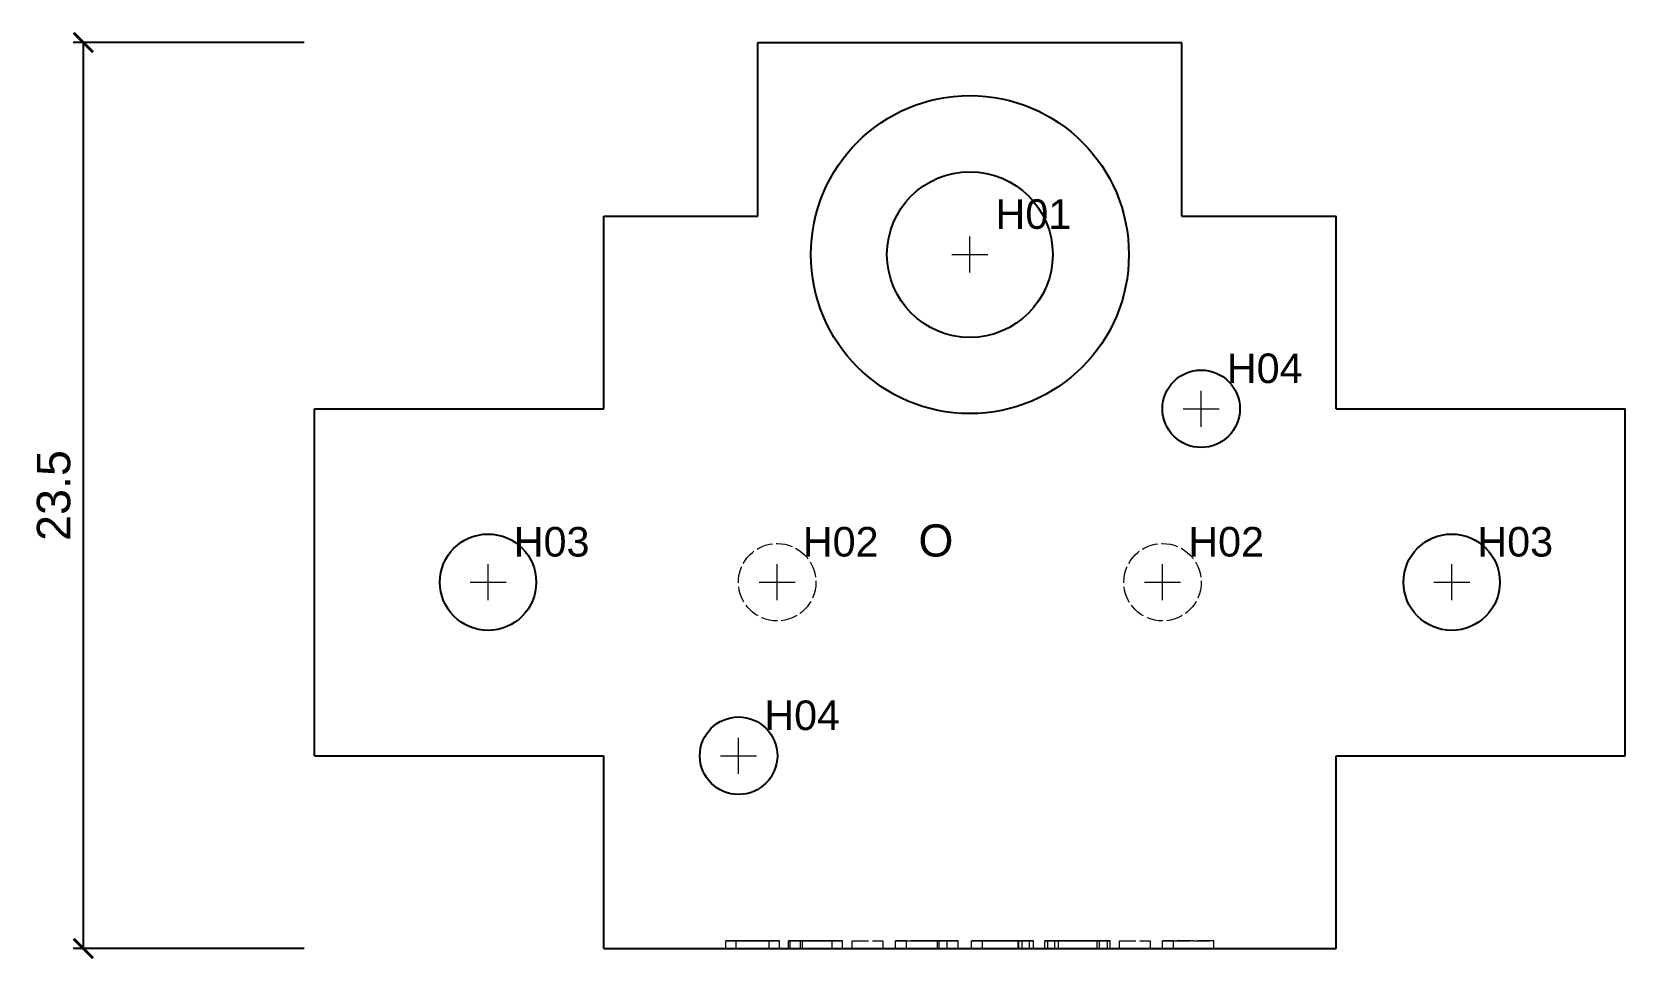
# Model space of a CAD drawing. Header units: millimetres. Extents: x 4 to 212, y 19 to 91.
# Drawn here: x 29.33 to 70.67, y 18.64 to 42.69 of the extents above; entities that cross this region are included whole.
import ezdxf

# ---------------------------------------------------------------- set-up
doc = ezdxf.new("R2010")
doc.units = ezdxf.units.MM
doc.header["$LTSCALE"] = 0.333333
doc.linetypes.add('DASHED', pattern=[1.524, 1.27, -0.254])
for name, color, linetype, lineweight in [('ANNOTATIONS', 7, 'CONTINUOUS', 18), ('DIMENSIONS', 7, 'CONTINUOUS', 18), ('HIDDEN', 7, 'DASHED', 13), ('VISIBLE', 7, 'CONTINUOUS', 25)]:
    doc.layers.add(name, color=color, linetype=linetype, lineweight=lineweight)
doc.styles.add('CJK', font='Arial Unicode.ttf')
doc.styles.add('OpenSansCondensed-Light', font='OpenSansCondensed-Light.ttf')
doc.dimstyles.new('EZDXF', dxfattribs={"dimtxt": 0.25, "dimasz": 0.175, "dimexe": 0.375, "dimexo": 0.125, "dimgap": 0.1, "dimtad": 1, "dimlfac": 100, "dimzin": 12, "dimdsep": 46, "dimtxsty": 'OpenSansCondensed-Light', "dimblk": 'ARCHTICK', "dimcen": 2.5, "dimazin": 3, "dimtfac": 0.5, "dimtmove": 2, "dimatfit": 3})

# ---------------------------------------------------------------- blocks, each defined once
blk = doc.blocks.new('_ARCHTICK')
at = {"color": 0, "linetype": 'BYBLOCK', "const_width": 0.15}
blk.add_lwpolyline([(-0.5, -0.5), (0.5, 0.5)], dxfattribs=at)

msp = doc.modelspace()

# ---------------------------------------------------------------- linework, layer by layer
at = {"layer": 'ANNOTATIONS'}
for p, q in [((53.66667, 36.45), (53.66667, 37.38333)), ((53.2, 36.91667), (54.13333, 36.91667)), ((59.66667, 32.45), (59.66667, 33.38333)), ((59.2, 32.91667), (60.13333, 32.91667)), ((41.16667, 27.95), (41.16667, 28.88333)), ((48.66667, 27.95), (48.66667, 28.88333)), ((58.66667, 27.95), (58.66667, 28.88333)), ((66.16667, 27.95), (66.16667, 28.88333)), ((40.7, 28.41667), (41.63333, 28.41667)), ((48.2, 28.41667), (49.13333, 28.41667)), ((58.2, 28.41667), (59.13333, 28.41667)), ((65.7, 28.41667), (66.63333, 28.41667)), ((47.66667, 23.45), (47.66667, 24.38333)), ((47.2, 23.91667), (48.13333, 23.91667))]:
    msp.add_line(p, q, dxfattribs=at)
at = {"layer": 'HIDDEN'}
for p, q in [((47.33876, 18.91667), (47.33876, 19.11667)), ((47.60723, 18.91667), (47.60723, 19.11667)), ((48.45763, 18.91667), (48.45763, 19.11667)), ((48.7261, 18.91667), (48.7261, 19.11667)), ((50.36449, 19.11667), (48.95829, 19.11667)), ((48.95829, 18.91667), (48.95829, 19.11667)), ((49.2761, 19.11667), (49.00763, 19.11667)), ((49.00763, 18.91667), (49.00763, 19.11667)), ((49.2761, 18.91667), (49.2761, 19.11667)), ((49.32109, 18.91667), (49.32109, 19.11667)), ((49.32109, 19.11667), (50.36449, 19.11667)), ((50.09312, 18.91667), (50.09312, 19.11667)), ((50.36159, 18.91667), (50.36159, 19.11667)), ((50.36449, 18.91667), (50.36449, 19.11667)), ((50.61555, 18.91667), (50.61555, 19.11667)), ((50.61555, 19.11667), (51.41805, 19.11667)), ((51.41805, 18.91667), (51.41805, 19.11667)), ((51.74022, 18.91667), (51.74022, 19.11667)), ((51.74022, 19.11667), (52.54272, 19.11667)), ((52.02175, 19.11667), (51.74022, 19.11667)), ((52.56739, 19.11667), (52.02175, 19.11667)), ((52.02175, 18.91667), (52.02175, 19.11667)), ((52.02175, 19.11667), (52.57175, 19.11667)), ((52.56594, 19.11667), (52.02175, 19.11667)), ((52.82861, 18.91667), (52.82861, 19.11667)), ((52.86634, 18.91667), (52.86634, 19.11667)), ((53.07386, 18.91667), (53.07386, 19.11667)), ((53.36409, 18.91667), (53.36409, 19.11667)), ((53.71093, 18.91667), (53.71093, 19.11667)), ((53.71093, 19.11667), (54.50908, 19.11667)), ((54.52214, 19.11667), (53.71093, 19.11667)), ((53.99246, 19.11667), (54.45248, 19.11667)), ((54.41766, 19.11667), (53.99246, 19.11667)), ((53.99246, 19.11667), (54.52214, 19.11667)), ((54.48441, 19.11667), (53.99246, 19.11667)), ((53.99246, 18.91667), (53.99246, 19.11667)), ((54.91686, 18.91667), (54.91686, 19.11667)), ((54.93718, 18.91667), (54.93718, 19.11667)), ((55.0257, 18.91667), (55.0257, 19.11667)), ((55.21436, 18.91667), (55.21436, 19.11667)), ((55.31739, 18.91667), (55.31739, 19.11667)), ((55.60908, 18.91667), (55.60908, 19.11667)), ((55.60908, 19.11667), (55.87465, 19.11667)), ((55.69035, 18.91667), (55.69035, 19.11667)), ((55.87465, 18.91667), (55.87465, 19.11667)), ((55.96172, 18.91667), (55.96172, 19.11667)), ((57.23876, 19.11667), (56.96884, 19.11667)), ((56.96884, 18.91667), (56.96884, 19.11667)), ((57.03124, 18.91667), (57.03124, 19.11667)), ((57.23876, 18.91667), (57.23876, 19.11667)), ((57.30262, 18.91667), (57.30262, 19.11667)), ((57.55222, 18.91667), (57.55222, 19.11667)), ((57.55222, 19.11667), (58.35473, 19.11667)), ((58.35473, 18.91667), (58.35473, 19.11667)), ((58.66528, 18.91667), (58.66528, 19.11667)), ((58.66528, 19.11667), (58.94681, 19.11667)), ((59.99457, 19.11667), (58.66528, 19.11667)), ((58.94681, 18.91667), (58.94681, 19.11667)), ((58.94681, 19.11667), (59.99457, 19.11667)), ((59.99457, 18.91667), (59.99457, 19.11667)), ((48.95829, 18.91667), (50.36449, 18.91667)), ((49.00763, 18.91667), (49.2761, 18.91667)), ((50.36449, 18.91667), (49.32109, 18.91667)), ((50.61555, 18.91667), (51.41805, 18.91667)), ((51.74022, 18.91667), (52.02175, 18.91667)), ((52.54272, 18.91667), (51.74022, 18.91667)), ((52.02175, 18.91667), (52.56739, 18.91667)), ((52.57175, 18.91667), (52.02175, 18.91667)), ((52.02175, 18.91667), (52.56594, 18.91667)), ((53.71093, 18.91667), (54.52214, 18.91667)), ((54.50908, 18.91667), (53.71093, 18.91667)), ((54.45248, 18.91667), (53.99246, 18.91667)), ((53.99246, 18.91667), (54.41766, 18.91667)), ((54.52214, 18.91667), (53.99246, 18.91667)), ((53.99246, 18.91667), (54.48441, 18.91667)), ((55.87465, 18.91667), (55.60908, 18.91667)), ((56.96884, 18.91667), (57.23876, 18.91667)), ((57.55222, 18.91667), (58.35473, 18.91667)), ((58.66528, 18.91667), (59.99457, 18.91667)), ((58.94681, 18.91667), (58.66528, 18.91667)), ((59.99457, 18.91667), (58.94681, 18.91667))]:
    msp.add_line(p, q, dxfattribs=at)
for points in [[(47.54919, 19.11667), (47.45713, 19.11667), (47.39137, 19.11667), (47.35192, 19.11667), (47.33876, 19.11667)], [(47.33876, 19.11667), (47.35817, 19.11667), (47.4164, 19.11667)], [(47.4164, 19.11667), (47.51291, 19.11667), (47.64714, 19.11667)], [(48.03243, 19.11667), (47.88686, 19.11667), (47.75779, 19.11667), (47.64524, 19.11667), (47.54919, 19.11667)], [(47.60723, 19.11667), (47.6149, 19.11667), (47.63789, 19.11667), (47.67621, 19.11667), (47.72986, 19.11667)], [(47.74219, 19.11667), (47.68315, 19.11667), (47.64097, 19.11667), (47.61567, 19.11667), (47.60723, 19.11667)], [(47.64714, 19.11667), (47.82001, 19.11667), (48.03243, 19.11667)], [(47.72986, 19.11667), (47.86682, 19.11667), (48.03243, 19.11667)], [(48.02953, 19.11667), (47.86772, 19.11667), (47.74219, 19.11667)], [(48.335, 19.11667), (48.19732, 19.11667), (48.02953, 19.11667)], [(48.03243, 19.11667), (48.19315, 19.11667), (48.33283, 19.11667)], [(48.41917, 19.11667), (48.33759, 19.11667), (48.24594, 19.11667), (48.14422, 19.11667), (48.03243, 19.11667)], [(48.03243, 19.11667), (48.19805, 19.11667), (48.335, 19.11667)], [(48.33283, 19.11667), (48.45074, 19.11667), (48.54615, 19.11667)], [(48.335, 19.11667), (48.38865, 19.11667), (48.42697, 19.11667), (48.44997, 19.11667), (48.45763, 19.11667)], [(48.64919, 19.11667), (48.55323, 19.11667), (48.41917, 19.11667)], [(48.54615, 19.11667), (48.62125, 19.11667), (48.67821, 19.11667)], [(48.7261, 19.11667), (48.70687, 19.11667), (48.64919, 19.11667)], [(48.67821, 19.11667), (48.71413, 19.11667), (48.7261, 19.11667)], [(48.95829, 19.11667), (48.95806, 19.11667)], [(48.95806, 19.11667), (48.96573, 19.11667), (48.98876, 19.11667)], [(48.95806, 18.91667), (48.95806, 19.11667)], [(48.98876, 19.11667), (49.0586, 19.11667), (49.16073, 19.11667)], [(49.00763, 19.11667), (49.03094, 19.11667), (49.0733, 19.11667), (49.1347, 19.11667), (49.21515, 19.11667)], [(49.16073, 19.11667), (49.22644, 19.11667), (49.3053, 19.11667), (49.39732, 19.11667), (49.50248, 19.11667)], [(49.21515, 19.11667), (49.31283, 19.11667), (49.42593, 19.11667), (49.55446, 19.11667), (49.69839, 19.11667)], [(49.39074, 19.11667), (49.34113, 19.11667), (49.30549, 19.11667), (49.28381, 19.11667), (49.2761, 19.11667)], [(49.43138, 19.11667), (49.37043, 19.11667), (49.32109, 19.11667)], [(49.69259, 19.11667), (49.5228, 19.11667), (49.39074, 19.11667)], [(49.73322, 19.11667), (49.6262, 19.11667), (49.54022, 19.11667), (49.47527, 19.11667), (49.43138, 19.11667)], [(49.50248, 19.11667), (49.66184, 19.11667), (49.79308, 19.11667), (49.89621, 19.11667), (49.97122, 19.11667)], [(49.9821, 19.11667), (49.85422, 19.11667), (49.69259, 19.11667)], [(49.69839, 19.11667), (49.84351, 19.11667), (49.97267, 19.11667), (50.08586, 19.11667), (50.18309, 19.11667)], [(50.13593, 19.11667), (50.06532, 19.11667), (49.97466, 19.11667), (49.86397, 19.11667), (49.73322, 19.11667)], [(49.97122, 19.11667), (50.02455, 19.11667), (50.06264, 19.11667), (50.0855, 19.11667), (50.09312, 19.11667)], [(50.09312, 19.11667), (50.08618, 19.11667), (50.06536, 19.11667), (50.03067, 19.11667), (49.9821, 19.11667)], [(50.30934, 19.11667), (50.23987, 19.11667), (50.13593, 19.11667)], [(50.18309, 19.11667), (50.26118, 19.11667), (50.31696, 19.11667), (50.35043, 19.11667), (50.36159, 19.11667)], [(50.36159, 19.11667), (50.34853, 19.11667), (50.30934, 19.11667)], [(52.54272, 19.11667), (52.6424, 19.11667), (52.72956, 19.11667), (52.80421, 19.11667), (52.86634, 19.11667)], [(52.82861, 19.11667), (52.78552, 19.11667), (52.72739, 19.11667), (52.65419, 19.11667), (52.56594, 19.11667)], [(53.1914, 19.11667), (53.08764, 19.11667), (52.94905, 19.11667), (52.77564, 19.11667), (52.56739, 19.11667)], [(52.57175, 19.11667), (52.69827, 19.11667), (52.80502, 19.11667), (52.892, 19.11667), (52.95921, 19.11667)], [(53.00638, 19.11667), (52.92819, 19.11667), (52.82861, 19.11667)], [(52.86634, 19.11667), (53.01037, 19.11667), (53.129, 19.11667)], [(52.95921, 19.11667), (53.00937, 19.11667), (53.0452, 19.11667), (53.06669, 19.11667), (53.07386, 19.11667)], [(53.07386, 19.11667), (53.05699, 19.11667), (53.00638, 19.11667)], [(53.129, 19.11667), (53.2246, 19.11667), (53.29952, 19.11667)], [(53.36409, 19.11667), (53.3533, 19.11667), (53.32092, 19.11667), (53.26696, 19.11667), (53.1914, 19.11667)], [(53.29952, 19.11667), (53.34795, 19.11667), (53.36409, 19.11667)], [(54.74127, 19.11667), (54.68567, 19.11667), (54.6132, 19.11667), (54.52386, 19.11667), (54.41766, 19.11667)], [(54.45248, 19.11667), (54.53947, 19.11667), (54.6132, 19.11667), (54.6737, 19.11667), (54.72095, 19.11667)], [(54.79569, 19.11667), (54.73569, 19.11667), (54.66381, 19.11667), (54.58005, 19.11667), (54.48441, 19.11667)], [(54.50908, 19.11667), (54.62495, 19.11667), (54.72875, 19.11667), (54.8205, 19.11667), (54.90018, 19.11667)], [(54.86535, 19.11667), (54.70953, 19.11667), (54.52214, 19.11667)], [(54.52214, 19.11667), (54.58527, 19.11667), (54.63824, 19.11667), (54.68105, 19.11667), (54.7137, 19.11667)], [(54.7137, 19.11667), (54.80295, 19.11667), (54.87623, 19.11667)], [(54.72095, 19.11667), (54.8151, 19.11667), (54.88276, 19.11667)], [(54.88639, 19.11667), (54.82471, 19.11667), (54.74127, 19.11667)], [(54.96475, 19.11667), (54.89201, 19.11667), (54.79569, 19.11667)], [(55.09826, 19.11667), (54.9936, 19.11667), (54.86535, 19.11667)], [(54.87623, 19.11667), (54.93573, 19.11667), (54.98362, 19.11667)], [(54.88276, 19.11667), (54.92358, 19.11667), (54.93718, 19.11667)], [(54.93718, 19.11667), (54.92448, 19.11667), (54.88639, 19.11667)], [(54.90018, 19.11667), (55.03151, 19.11667), (55.13091, 19.11667)], [(55.14035, 19.11667), (55.04747, 19.11667), (54.91686, 19.11667)], [(54.91686, 19.11667), (55.00779, 19.11667), (55.08756, 19.11667), (55.15617, 19.11667), (55.21363, 19.11667)], [(55.0257, 19.11667), (55.01047, 19.11667), (54.96475, 19.11667)], [(54.98362, 19.11667), (55.01518, 19.11667), (55.0257, 19.11667)], [(55.25427, 19.11667), (55.1837, 19.11667), (55.09826, 19.11667)], [(55.13091, 19.11667), (55.16742, 19.11667), (55.1935, 19.11667), (55.20914, 19.11667), (55.21436, 19.11667)], [(55.21436, 19.11667), (55.19586, 19.11667), (55.14035, 19.11667)], [(55.21363, 19.11667), (55.25903, 19.11667), (55.29145, 19.11667), (55.31091, 19.11667), (55.31739, 19.11667)], [(55.31739, 19.11667), (55.30161, 19.11667), (55.25427, 19.11667)], [(55.7259, 19.11667), (55.67697, 19.11667), (55.64119, 19.11667), (55.61856, 19.11667), (55.60908, 19.11667)], [(55.76508, 19.11667), (55.70903, 19.11667), (55.69035, 19.11667)], [(55.69035, 19.11667), (55.69606, 19.11667), (55.7132, 19.11667), (55.74177, 19.11667), (55.78177, 19.11667)], [(56.0321, 19.11667), (55.93977, 19.11667), (55.85796, 19.11667), (55.78667, 19.11667), (55.7259, 19.11667)], [(55.99219, 19.11667), (55.85923, 19.11667), (55.76508, 19.11667)], [(55.78177, 19.11667), (55.83275, 19.11667), (55.89424, 19.11667), (55.96625, 19.11667), (56.04879, 19.11667)], [(55.87465, 19.11667), (55.90603, 19.11667), (55.96245, 19.11667)], [(56.07854, 19.11667), (56.02743, 19.11667), (55.99092, 19.11667), (55.96902, 19.11667), (55.96172, 19.11667)], [(55.96172, 19.11667), (55.96689, 19.11667), (55.9824, 19.11667), (56.00825, 19.11667), (56.04444, 19.11667)], [(55.96245, 19.11667), (56.05042, 19.11667), (56.1765, 19.11667)], [(56.40288, 19.11667), (56.26729, 19.11667), (56.15364, 19.11667), (56.06194, 19.11667), (55.99219, 19.11667)], [(56.51607, 19.11667), (56.37753, 19.11667), (56.25069, 19.11667), (56.13554, 19.11667), (56.0321, 19.11667)], [(56.04444, 19.11667), (56.10144, 19.11667), (56.19119, 19.11667), (56.31368, 19.11667), (56.46891, 19.11667)], [(56.04879, 19.11667), (56.23418, 19.11667), (56.43916, 19.11667)], [(56.45077, 19.11667), (56.33173, 19.11667), (56.23001, 19.11667), (56.14561, 19.11667), (56.07854, 19.11667)], [(56.1765, 19.11667), (56.33068, 19.11667), (56.50301, 19.11667)], [(56.78164, 19.11667), (56.72586, 19.11667), (56.64414, 19.11667), (56.53648, 19.11667), (56.40288, 19.11667)], [(56.43916, 19.11667), (56.66174, 19.11667), (56.85638, 19.11667)], [(56.82155, 19.11667), (56.7513, 19.11667), (56.66609, 19.11667), (56.56591, 19.11667), (56.45077, 19.11667)], [(56.46891, 19.11667), (56.62704, 19.11667), (56.75824, 19.11667), (56.8625, 19.11667), (56.93982, 19.11667)], [(56.50301, 19.11667), (56.65466, 19.11667), (56.78745, 19.11667)], [(56.92603, 19.11667), (56.73248, 19.11667), (56.51607, 19.11667)], [(56.9732, 19.11667), (56.89628, 19.11667), (56.78164, 19.11667)], [(56.78745, 19.11667), (56.89501, 19.11667), (56.97102, 19.11667)], [(56.96884, 19.11667), (56.95147, 19.11667), (56.92114, 19.11667), (56.87783, 19.11667), (56.82155, 19.11667)], [(56.85638, 19.11667), (56.9415, 19.11667), (57.01619, 19.11667), (57.08045, 19.11667), (57.13428, 19.11667)], [(57.20539, 19.11667), (57.15147, 19.11667), (57.08693, 19.11667), (57.01179, 19.11667), (56.92603, 19.11667)], [(56.93982, 19.11667), (57.02662, 19.11667), (57.10126, 19.11667), (57.16376, 19.11667), (57.21409, 19.11667)], [(56.97102, 19.11667), (57.01619, 19.11667), (57.03124, 19.11667)], [(57.03124, 19.11667), (57.01673, 19.11667), (56.9732, 19.11667)], [(57.13428, 19.11667), (57.17727, 19.11667), (57.20902, 19.11667), (57.22951, 19.11667), (57.23876, 19.11667)], [(57.30262, 19.11667), (57.29654, 19.11667), (57.27831, 19.11667), (57.24792, 19.11667), (57.20539, 19.11667)], [(57.21409, 19.11667), (57.25282, 19.11667), (57.28049, 19.11667), (57.29708, 19.11667), (57.30262, 19.11667)], [(47.4164, 18.91667), (47.38115, 18.91667), (47.35702, 18.91667), (47.33876, 18.91667)], [(47.33876, 18.91667), (47.3494, 18.91667), (47.38458, 18.91667), (47.44958, 18.91667), (47.54919, 18.91667)], [(47.64714, 18.91667), (47.51194, 18.91667), (47.4164, 18.91667)], [(47.54919, 18.91667), (47.64548, 18.91667), (47.7592, 18.91667), (47.88891, 18.91667), (48.03243, 18.91667)], [(47.72986, 18.91667), (47.67121, 18.91667), (47.63349, 18.91667), (47.61329, 18.91667), (47.60723, 18.91667)], [(47.60723, 18.91667), (47.61401, 18.91667), (47.63644, 18.91667), (47.67802, 18.91667), (47.74219, 18.91667)], [(48.03243, 18.91667), (47.82124, 18.91667), (47.64714, 18.91667)], [(48.03243, 18.91667), (47.86596, 18.91667), (47.72986, 18.91667)], [(47.74219, 18.91667), (47.86757, 18.91667), (48.02953, 18.91667)], [(48.02953, 18.91667), (48.19809, 18.91667), (48.335, 18.91667)], [(48.03243, 18.91667), (48.24467, 18.91667), (48.33694, 18.91667), (48.41917, 18.91667)], [(48.33283, 18.91667), (48.19261, 18.91667), (48.03243, 18.91667)], [(48.335, 18.91667), (48.19892, 18.91667), (48.03243, 18.91667)], [(48.54615, 18.91667), (48.45086, 18.91667), (48.33283, 18.91667)], [(48.45763, 18.91667), (48.45156, 18.91667), (48.43135, 18.91667), (48.39361, 18.91667), (48.335, 18.91667)], [(48.335, 18.91667), (48.39368, 18.91667), (48.43141, 18.91667), (48.45158, 18.91667), (48.45763, 18.91667)], [(48.41917, 18.91667), (48.49168, 18.91667), (48.55418, 18.91667), (48.64919, 18.91667)], [(48.67821, 18.91667), (48.62164, 18.91667), (48.54615, 18.91667)], [(48.64919, 18.91667), (48.68408, 18.91667), (48.70799, 18.91667), (48.7261, 18.91667)], [(48.7261, 18.91667), (48.71472, 18.91667), (48.67821, 18.91667)], [(48.98876, 18.91667), (48.96573, 18.91667), (48.95806, 18.91667)], [(48.95806, 18.91667), (48.95829, 18.91667)], [(49.16073, 18.91667), (49.05899, 18.91667), (48.98876, 18.91667)], [(49.21515, 18.91667), (49.13357, 18.91667), (49.07191, 18.91667), (49.03016, 18.91667), (49.00763, 18.91667)], [(49.50248, 18.91667), (49.40039, 18.91667), (49.3088, 18.91667), (49.22862, 18.91667), (49.16073, 18.91667)], [(49.69839, 18.91667), (49.55773, 18.91667), (49.42926, 18.91667), (49.31461, 18.91667), (49.21515, 18.91667)], [(49.2761, 18.91667), (49.28364, 18.91667), (49.30512, 18.91667), (49.34081, 18.91667), (49.39074, 18.91667)], [(49.32109, 18.91667), (49.37049, 18.91667), (49.43138, 18.91667)], [(49.39074, 18.91667), (49.52348, 18.91667), (49.69259, 18.91667)], [(49.43138, 18.91667), (49.47812, 18.91667), (49.54572, 18.91667), (49.63163, 18.91667), (49.73322, 18.91667)], [(49.97122, 18.91667), (49.88874, 18.91667), (49.77999, 18.91667), (49.64985, 18.91667), (49.50248, 18.91667)], [(49.69259, 18.91667), (49.85368, 18.91667), (49.9821, 18.91667)], [(50.18309, 18.91667), (50.08426, 18.91667), (49.96952, 18.91667), (49.84031, 18.91667), (49.69839, 18.91667)], [(49.73322, 18.91667), (49.85683, 18.91667), (49.96673, 18.91667), (50.0606, 18.91667), (50.13593, 18.91667)], [(50.09312, 18.91667), (50.08531, 18.91667), (50.06208, 18.91667), (50.02385, 18.91667), (49.97122, 18.91667)], [(49.9821, 18.91667), (50.03061, 18.91667), (50.06537, 18.91667), (50.08621, 18.91667), (50.09312, 18.91667)], [(50.13593, 18.91667), (50.23926, 18.91667), (50.30934, 18.91667)], [(50.36159, 18.91667), (50.35055, 18.91667), (50.31705, 18.91667), (50.26102, 18.91667), (50.18309, 18.91667)], [(50.30934, 18.91667), (50.34851, 18.91667), (50.36159, 18.91667)], [(52.86634, 18.91667), (52.80278, 18.91667), (52.72722, 18.91667), (52.64031, 18.91667), (52.54272, 18.91667)], [(52.56594, 18.91667), (52.65232, 18.91667), (52.72547, 18.91667), (52.78448, 18.91667), (52.82861, 18.91667)], [(52.56739, 18.91667), (52.76111, 18.91667), (52.934, 18.91667), (53.07966, 18.91667), (53.1914, 18.91667)], [(52.95921, 18.91667), (52.88971, 18.91667), (52.80078, 18.91667), (52.69414, 18.91667), (52.57175, 18.91667)], [(52.82861, 18.91667), (52.92821, 18.91667), (53.00638, 18.91667)], [(53.129, 18.91667), (53.00984, 18.91667), (52.86634, 18.91667)], [(53.07386, 18.91667), (53.06682, 18.91667), (53.04547, 18.91667), (53.00958, 18.91667), (52.95921, 18.91667)], [(53.00638, 18.91667), (53.05705, 18.91667), (53.07386, 18.91667)], [(53.29952, 18.91667), (53.2248, 18.91667), (53.129, 18.91667)], [(53.1914, 18.91667), (53.26705, 18.91667), (53.32121, 18.91667), (53.35349, 18.91667), (53.36409, 18.91667)], [(53.36409, 18.91667), (53.348, 18.91667), (53.29952, 18.91667)], [(54.41766, 18.91667), (54.5209, 18.91667), (54.61007, 18.91667), (54.68391, 18.91667), (54.74127, 18.91667)], [(54.72095, 18.91667), (54.67271, 18.91667), (54.61146, 18.91667), (54.53782, 18.91667), (54.45248, 18.91667)], [(54.48441, 18.91667), (54.57825, 18.91667), (54.66181, 18.91667), (54.73448, 18.91667), (54.79569, 18.91667)], [(54.90018, 18.91667), (54.81873, 18.91667), (54.72592, 18.91667), (54.50908, 18.91667)], [(54.52214, 18.91667), (54.70796, 18.91667), (54.86535, 18.91667)], [(54.7137, 18.91667), (54.68065, 18.91667), (54.63752, 18.91667), (54.52214, 18.91667)], [(54.87623, 18.91667), (54.80279, 18.91667), (54.7137, 18.91667)], [(54.88276, 18.91667), (54.81494, 18.91667), (54.72095, 18.91667)], [(54.74127, 18.91667), (54.82469, 18.91667), (54.88639, 18.91667)], [(54.79569, 18.91667), (54.89195, 18.91667), (54.96475, 18.91667)], [(54.86535, 18.91667), (54.99319, 18.91667), (55.09826, 18.91667)], [(54.98362, 18.91667), (54.93578, 18.91667), (54.87623, 18.91667)], [(54.93718, 18.91667), (54.92363, 18.91667), (54.88276, 18.91667)], [(54.88639, 18.91667), (54.92451, 18.91667), (54.93718, 18.91667)], [(55.13091, 18.91667), (55.03146, 18.91667), (54.90018, 18.91667)], [(55.21363, 18.91667), (55.15581, 18.91667), (55.08683, 18.91667), (55.00703, 18.91667), (54.91686, 18.91667)], [(54.91686, 18.91667), (55.04707, 18.91667), (55.14035, 18.91667)], [(54.96475, 18.91667), (55.01051, 18.91667), (55.0257, 18.91667)], [(55.0257, 18.91667), (55.01521, 18.91667), (54.98362, 18.91667)], [(55.09826, 18.91667), (55.18396, 18.91667), (55.25427, 18.91667)], [(55.21436, 18.91667), (55.20913, 18.91667), (55.19343, 18.91667), (55.16732, 18.91667), (55.13091, 18.91667)], [(55.14035, 18.91667), (55.19583, 18.91667), (55.21436, 18.91667)], [(55.31739, 18.91667), (55.31097, 18.91667), (55.29157, 18.91667), (55.2591, 18.91667), (55.21363, 18.91667)], [(55.25427, 18.91667), (55.30164, 18.91667), (55.31739, 18.91667)], [(55.60908, 18.91667), (55.61849, 18.91667), (55.64107, 18.91667), (55.6769, 18.91667), (55.7259, 18.91667)], [(55.78177, 18.91667), (55.74186, 18.91667), (55.71325, 18.91667), (55.69607, 18.91667), (55.69035, 18.91667)], [(55.69035, 18.91667), (55.709, 18.91667), (55.76508, 18.91667)], [(55.7259, 18.91667), (55.78675, 18.91667), (55.85824, 18.91667), (55.94014, 18.91667), (56.0321, 18.91667)], [(55.76508, 18.91667), (55.85975, 18.91667), (55.99219, 18.91667)], [(56.04879, 18.91667), (55.89472, 18.91667), (55.83298, 18.91667), (55.78177, 18.91667)], [(55.96245, 18.91667), (55.90581, 18.91667), (55.87465, 18.91667)], [(56.04444, 18.91667), (56.00826, 18.91667), (55.98238, 18.91667), (55.96687, 18.91667), (55.96172, 18.91667)], [(55.96172, 18.91667), (55.96905, 18.91667), (55.99106, 18.91667), (56.02766, 18.91667), (56.07854, 18.91667)], [(56.1765, 18.91667), (56.05091, 18.91667), (55.96245, 18.91667)], [(55.99219, 18.91667), (56.06555, 18.91667), (56.15997, 18.91667), (56.27318, 18.91667), (56.40288, 18.91667)], [(56.0321, 18.91667), (56.13793, 18.91667), (56.25441, 18.91667), (56.51607, 18.91667)], [(56.46891, 18.91667), (56.3236, 18.91667), (56.20104, 18.91667), (56.10629, 18.91667), (56.04444, 18.91667)], [(56.43916, 18.91667), (56.23502, 18.91667), (56.04879, 18.91667)], [(56.07854, 18.91667), (56.14754, 18.91667), (56.23347, 18.91667), (56.33505, 18.91667), (56.45077, 18.91667)], [(56.50301, 18.91667), (56.33126, 18.91667), (56.1765, 18.91667)], [(56.40288, 18.91667), (56.52981, 18.91667), (56.63738, 18.91667), (56.72236, 18.91667), (56.78164, 18.91667)], [(56.85638, 18.91667), (56.66019, 18.91667), (56.43916, 18.91667)], [(56.45077, 18.91667), (56.56331, 18.91667), (56.66337, 18.91667), (56.74978, 18.91667), (56.82155, 18.91667)], [(56.93982, 18.91667), (56.85693, 18.91667), (56.74836, 18.91667), (56.61784, 18.91667), (56.46891, 18.91667)], [(56.78745, 18.91667), (56.65411, 18.91667), (56.50301, 18.91667)], [(56.51607, 18.91667), (56.73146, 18.91667), (56.92603, 18.91667)], [(56.78164, 18.91667), (56.89576, 18.91667), (56.9732, 18.91667)], [(56.97102, 18.91667), (56.89471, 18.91667), (56.78745, 18.91667)], [(56.82155, 18.91667), (56.87821, 18.91667), (56.92162, 18.91667), (56.95176, 18.91667), (56.96884, 18.91667)], [(57.13428, 18.91667), (57.08025, 18.91667), (57.01575, 18.91667), (56.85638, 18.91667)], [(56.92603, 18.91667), (57.01126, 18.91667), (57.08643, 18.91667), (57.15122, 18.91667), (57.20539, 18.91667)], [(57.21409, 18.91667), (57.16319, 18.91667), (57.10024, 18.91667), (57.02562, 18.91667), (56.93982, 18.91667)], [(57.03124, 18.91667), (57.01618, 18.91667), (56.97102, 18.91667)], [(56.9732, 18.91667), (57.01675, 18.91667), (57.03124, 18.91667)], [(57.23876, 18.91667), (57.22957, 18.91667), (57.2091, 18.91667), (57.17732, 18.91667), (57.13428, 18.91667)], [(57.20539, 18.91667), (57.24781, 18.91667), (57.27824, 18.91667), (57.29653, 18.91667), (57.30262, 18.91667)], [(57.30262, 18.91667), (57.29713, 18.91667), (57.28057, 18.91667), (57.25288, 18.91667), (57.21409, 18.91667)]]:
    msp.add_lwpolyline(points, dxfattribs=at)
for centre in [(48.66667, 28.41667), (58.66667, 28.41667)]:
    msp.add_circle(centre, 1.005, dxfattribs=at)
at = {"layer": 'VISIBLE'}
for p, q in [((48.16667, 37.91667), (48.16667, 42.41667)), ((48.16667, 42.41667), (59.16667, 42.41667)), ((59.16667, 37.91667), (59.16667, 42.41667)), ((44.16667, 37.91667), (48.16667, 37.91667)), ((44.16667, 32.91667), (44.16667, 37.91667)), ((59.16667, 37.91667), (63.16667, 37.91667)), ((63.16667, 32.91667), (63.16667, 37.91667)), ((36.66667, 32.91667), (44.16667, 32.91667)), ((36.66667, 23.91667), (36.66667, 32.91667)), ((63.16667, 32.91667), (70.66667, 32.91667)), ((70.66667, 23.91667), (70.66667, 32.91667)), ((36.66667, 23.91667), (44.16667, 23.91667)), ((44.16667, 18.91667), (44.16667, 23.91667)), ((63.16667, 18.91667), (63.16667, 23.91667)), ((63.16667, 23.91667), (70.66667, 23.91667)), ((44.16667, 18.91667), (63.16667, 18.91667))]:
    msp.add_line(p, q, dxfattribs=at)
for centre, radius in [((53.66667, 36.91667), 4.125), ((53.66667, 36.91667), 2.15), ((59.66667, 32.91667), 1.005), ((41.16667, 28.41667), 1.25), ((66.16667, 28.41667), 1.25), ((47.66667, 23.91667), 1.005)]:
    msp.add_circle(centre, radius, dxfattribs=at)

# ---------------------------------------------------------------- texts
at = {"layer": 'ANNOTATIONS', "style": 'CJK'}
for s, height, p in [('H01', 0.766667, (54.33333, 37.58333)), ('H04', 0.766667, (60.33333, 33.58333)), ('H03', 0.766667, (41.83333, 29.08333)), ('H02', 0.766667, (49.33333, 29.08333)), ('O', 0.83333, (52.33333, 29.08333)), ('H02', 0.766667, (59.33333, 29.08333)), ('H03', 0.766667, (66.83333, 29.08333)), ('H04', 0.766667, (48.33333, 24.58333))]:
    msp.add_text(s, height=height, dxfattribs=at).set_placement(p)

# ---------------------------------------------------------------- dimensions: what is measured, and where the dimension line sits
at = {"layer": 'DIMENSIONS'}
msp.add_linear_dim(base=(30.66667, 18.91667), p1=(36.66667, 18.91667), p2=(36.66667, 42.41667), angle=90, dimstyle='EZDXF', override={"dimtxt": 0.866667, "dimasz": 0.5, "dimexe": 0.266667, "dimexo": 0.266667, "dimgap": 0.333333, "dimdec": 4, "dimlfac": 1, "dimzin": 8, "dimtxsty": 'CJK', "dimclrd": 7, "dimclre": 7, "dimclrt": 7}, dxfattribs=at).render()

doc.saveas('drawing.dxf')
